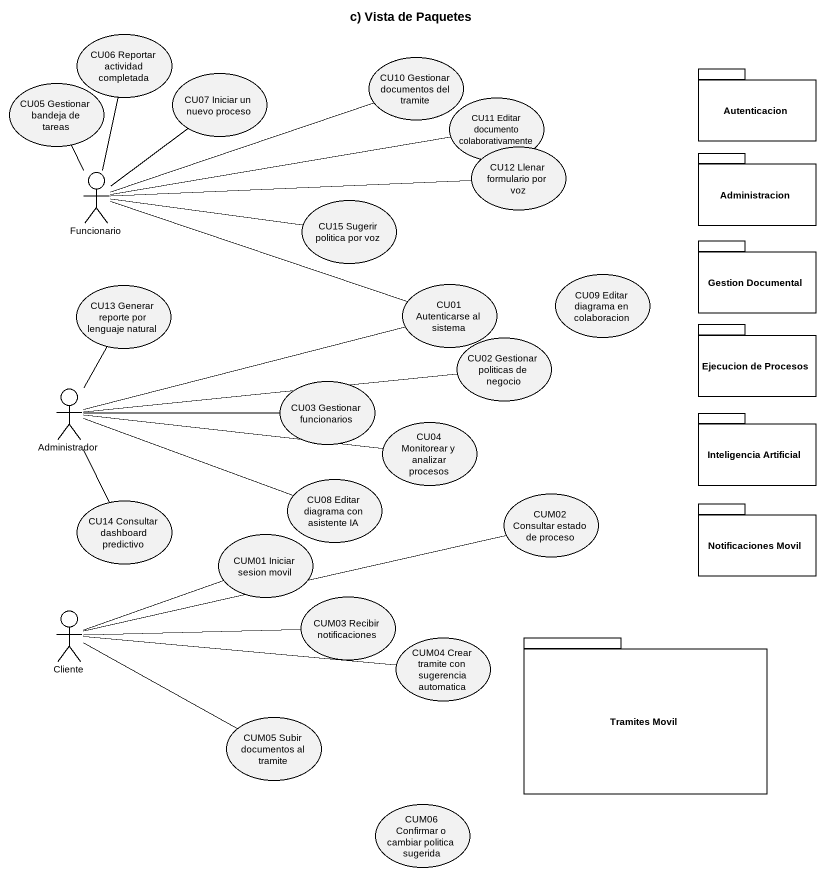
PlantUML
@startuml
title c) Vista de Paquetes
usecase "CU06 Reportar actividad completada" as CU06_Reportar_actividad
usecase "CU10 Gestionar documentos del tramite" as CU10_Gestionar_documentos
package Autenticacion {
}
usecase "CU05 Gestionar bandeja de tareas" as CU05_Gestionar_bandeja_de
usecase "CU07 Iniciar un nuevo proceso" as CU07_Iniciar_un_nuevo
usecase "CU11 Editar documento colaborativamente" as CU11_Editar_documento
usecase "CU12 Llenar formulario por voz" as CU12_Llenar_formulario_por
package Administracion {
}
actor Funcionario
usecase "CU15 Sugerir politica por voz" as CU15_Sugerir_politica_por
usecase "CU09 Editar diagrama en colaboracion" as CU09_Editar_diagrama_en
package "Gestion Documental" as Gestion_Documental {
}
usecase "CU13 Generar reporte por lenguaje natural" as CU13_Generar_reporte_por
usecase "CU01 Autenticarse al sistema" as CU01_Autenticarse_al_sistema
usecase "CU02 Gestionar politicas de negocio" as CU02_Gestionar_politicas_de
package "Ejecucion de Procesos" as Ejecucion_de_Procesos {
}
actor Administrador
usecase "CU03 Gestionar funcionarios" as CU03_Gestionar_funcionarios
usecase "CU04 Monitorear y analizar procesos" as CU04_Monitorear_y_analizar
package "Inteligencia Artificial" as Inteligencia_Artificial {
}
usecase "CU08 Editar diagrama con asistente IA" as CU08_Editar_diagrama_con
usecase "CU14 Consultar dashboard predictivo" as CU14_Consultar_dashboard
usecase "CUM02 Consultar estado de proceso" as CUM02_Consultar_estado_de
package "Notificaciones Movil" as Notificaciones_Movil {
}
usecase "CUM01 Iniciar sesion movil" as CUM01_Iniciar_sesion_movil
usecase "CUM03 Recibir notificaciones" as CUM03_Recibir_notificaciones
actor Cliente
usecase "CUM04 Crear tramite con sugerencia automatica" as CUM04_Crear_tramite_con
package "Tramites Movil" as Tramites_Movil {
}
usecase "CUM05 Subir documentos al tramite" as CUM05_Subir_documentos_al
usecase "CUM06 Confirmar o cambiar politica sugerida" as CUM06_Confirmar_o_cambiar
CU06_Reportar_actividad -- Funcionario
CU10_Gestionar_documentos -left- Funcionario
CU05_Gestionar_bandeja_de -- Funcionario
CU07_Iniciar_un_nuevo -- Funcionario
CU11_Editar_documento -left- Funcionario
CU12_Llenar_formulario_por -left- Funcionario
CU15_Sugerir_politica_por -left- Funcionario
CU13_Generar_reporte_por -- Administrador
CU01_Autenticarse_al_sistema -left- Funcionario
CU01_Autenticarse_al_sistema -left- Administrador
CU02_Gestionar_politicas_de -left- Administrador
CU03_Gestionar_funcionarios -left- Administrador
CU04_Monitorear_y_analizar -left- Administrador
CU08_Editar_diagrama_con -left- Administrador
CU14_Consultar_dashboard -up- Administrador
CUM02_Consultar_estado_de -left- Cliente
CUM01_Iniciar_sesion_movil -left- Cliente
CUM03_Recibir_notificaciones -left- Cliente
CUM04_Crear_tramite_con -left- Cliente
CUM05_Subir_documentos_al -left- Cliente
@enduml
